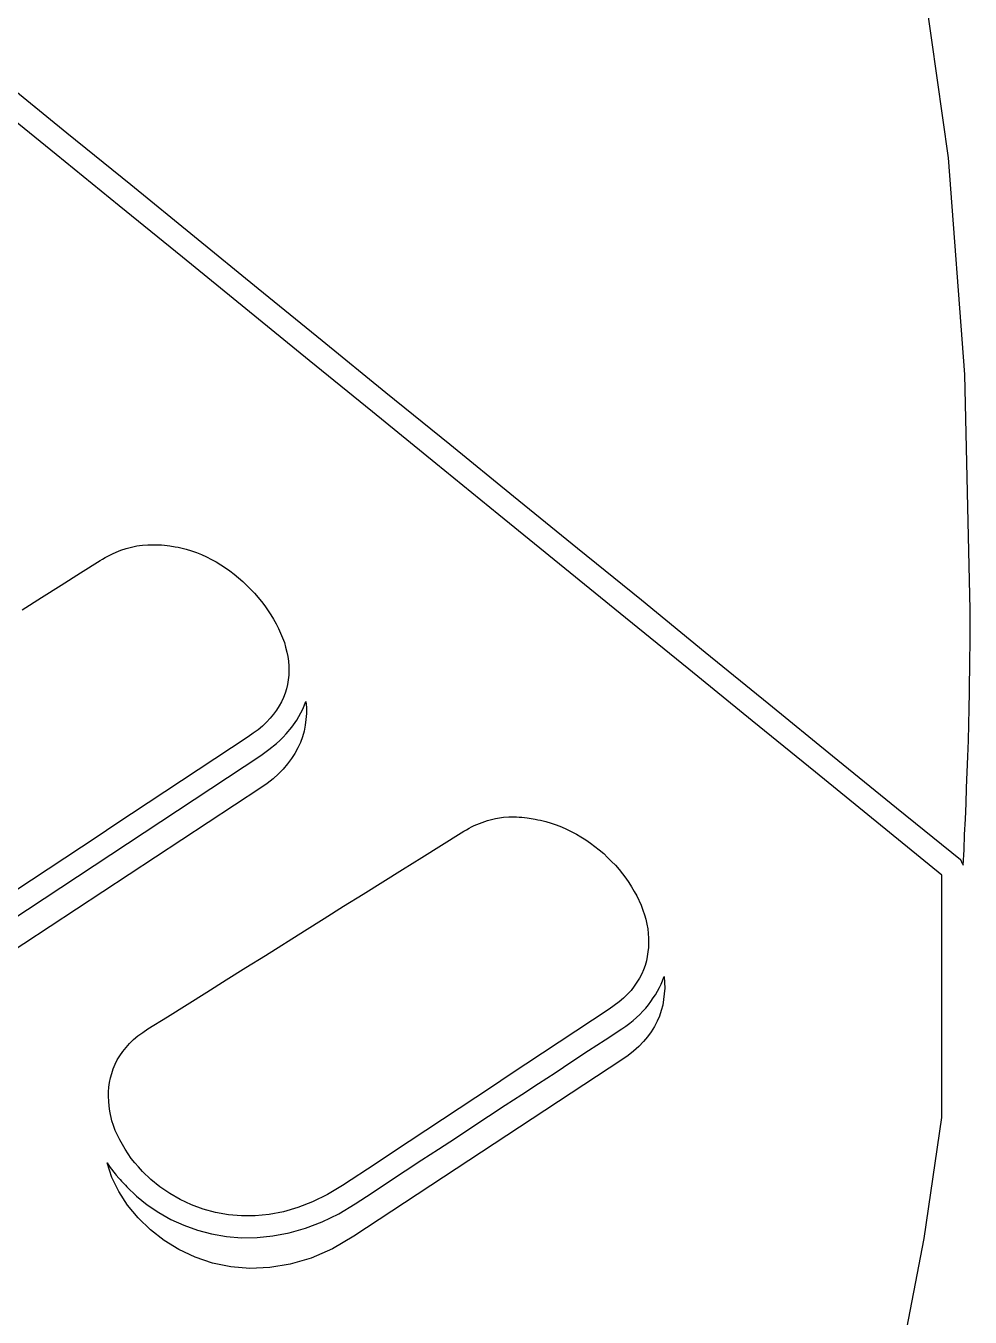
# Model space of a CAD drawing. Extents: x 0.089 to 0.978, y 0.089 to 0.978.
# Drawn here: x 0.7453 to 0.9778, y 0.3592 to 0.6772 of the extents above; entities that cross this region are included whole.
import ezdxf

# ---------------------------------------------------------------- set-up
doc = ezdxf.new("R2010")
doc.units = 0
doc.layers.get('0').update_dxf_attribs({"linetype": 'CONTINUOUS'})

msp = doc.modelspace()

# ---------------------------------------------------------------- linework, layer by layer
at = {"color": 0}
for p, q in [((0.972439, 0.644694), (0.965549, 0.693522)), ((0.739692, 0.663628), (0.755371, 0.650825)), ((0.752713, 0.645508), (0.737088, 0.658149)), ((0.755371, 0.650825), (0.771104, 0.638075)), ((0.768283, 0.632813), (0.752713, 0.645508)), ((0.976454, 0.591362), (0.972439, 0.644694)), ((0.771104, 0.638075), (0.786783, 0.625271)), ((0.783854, 0.620171), (0.768283, 0.632813)), ((0.786783, 0.625271), (0.802517, 0.612468)), ((0.814996, 0.594781), (0.783854, 0.620171)), ((0.802517, 0.612468), (0.818251, 0.599718)), ((0.818251, 0.599718), (0.833931, 0.586914)), ((0.830621, 0.58214), (0.814996, 0.594781)), ((0.977756, 0.533365), (0.976454, 0.591362)), ((0.833931, 0.586914), (0.849664, 0.574164)), ((0.846192, 0.569444), (0.830621, 0.58214)), ((0.849664, 0.574164), (0.865343, 0.561361)), ((0.861763, 0.556803), (0.846192, 0.569444)), ((0.865343, 0.561361), (0.881076, 0.548557)), ((0.892904, 0.531412), (0.861763, 0.556803)), ((0.764811, 0.546278), (0.766764, 0.547254)), ((0.766764, 0.547254), (0.768067, 0.547797)), ((0.768067, 0.547797), (0.768664, 0.548068)), ((0.768664, 0.548068), (0.769965, 0.548503)), ((0.769965, 0.548503), (0.770671, 0.548665)), ((0.770671, 0.548665), (0.772624, 0.549154)), ((0.772624, 0.549154), (0.773275, 0.549208)), ((0.773275, 0.549208), (0.773981, 0.549317)), ((0.773981, 0.549317), (0.775282, 0.549425)), ((0.775282, 0.549425), (0.778049, 0.549425)), ((0.778049, 0.549425), (0.7787, 0.549371)), ((0.7787, 0.549371), (0.779406, 0.549317)), ((0.779406, 0.549317), (0.780057, 0.549208)), ((0.780057, 0.549208), (0.780761, 0.5491)), ((0.780761, 0.5491), (0.782064, 0.548882)), ((0.782064, 0.548882), (0.782769, 0.548774)), ((0.782769, 0.548774), (0.784722, 0.548286)), ((0.784722, 0.548286), (0.786025, 0.547906)), ((0.786025, 0.547906), (0.787272, 0.547472)), ((0.787272, 0.547472), (0.788519, 0.546983)), ((0.788519, 0.546983), (0.789768, 0.546442)), ((0.881076, 0.548557), (0.89681, 0.535807)), ((0.758735, 0.542481), (0.763564, 0.545518)), ((0.763564, 0.545518), (0.76416, 0.545899)), ((0.76416, 0.545899), (0.764811, 0.546278)), ((0.789768, 0.546442), (0.790961, 0.54579)), ((0.790961, 0.54579), (0.792156, 0.545193)), ((0.792156, 0.545193), (0.793294, 0.544487)), ((0.793294, 0.544487), (0.794433, 0.543728)), ((0.794433, 0.543728), (0.795518, 0.542969)), ((0.753961, 0.539442), (0.758735, 0.542481)), ((0.795518, 0.542969), (0.796604, 0.542156)), ((0.796604, 0.542156), (0.797635, 0.541287)), ((0.797635, 0.541287), (0.798665, 0.540364)), ((0.749132, 0.536458), (0.753961, 0.539442)), ((0.798665, 0.540364), (0.799642, 0.539442)), ((0.799642, 0.539442), (0.800618, 0.538465)), ((0.800618, 0.538465), (0.80154, 0.537489)), ((0.80154, 0.537489), (0.803276, 0.535428)), ((0.744358, 0.533419), (0.749132, 0.536458)), ((0.803276, 0.535428), (0.80409, 0.534343)), ((0.80409, 0.534343), (0.80561, 0.532172)), ((0.89681, 0.535807), (0.912489, 0.523003)), ((0.80561, 0.532172), (0.806261, 0.531088)), ((0.806261, 0.531088), (0.806912, 0.529947)), ((0.908529, 0.518772), (0.892904, 0.531412)), ((0.977756, 0.525174), (0.977756, 0.533365)), ((0.806912, 0.529947), (0.807508, 0.528808)), ((0.807508, 0.528808), (0.807997, 0.527669)), ((0.807997, 0.527669), (0.808485, 0.526475)), ((0.808485, 0.526475), (0.808919, 0.525336)), ((0.808919, 0.525336), (0.809244, 0.524197)), ((0.977701, 0.521104), (0.977756, 0.525174)), ((0.809244, 0.524197), (0.809571, 0.523003)), ((0.809571, 0.523003), (0.809787, 0.521864)), ((0.809787, 0.521864), (0.80995, 0.520725)), ((0.912489, 0.523003), (0.928222, 0.510254)), ((0.80995, 0.520725), (0.810058, 0.519531)), ((0.810058, 0.518392), (0.810004, 0.517307)), ((0.810058, 0.519531), (0.810058, 0.518392)), ((0.9241, 0.506076), (0.908529, 0.518772)), ((0.977593, 0.513075), (0.977701, 0.521104)), ((0.809896, 0.516168), (0.809733, 0.515028)), ((0.810004, 0.517307), (0.809896, 0.516168)), ((0.809136, 0.512858), (0.808703, 0.511828)), ((0.809461, 0.513943), (0.809136, 0.512858)), ((0.809733, 0.515028), (0.809461, 0.513943)), ((0.977485, 0.509114), (0.977593, 0.513075)), ((0.807021, 0.508681), (0.806261, 0.507704)), ((0.807671, 0.509711), (0.807021, 0.508681)), ((0.808214, 0.510742), (0.807671, 0.509711)), ((0.808703, 0.511828), (0.808214, 0.510742)), ((0.8125, 0.507107), (0.813476, 0.508951)), ((0.813476, 0.508951), (0.814236, 0.510796)), ((0.814236, 0.510796), (0.814344, 0.509332)), ((0.814344, 0.509332), (0.814344, 0.507867)), ((0.928222, 0.510254), (0.943901, 0.49745)), ((0.977431, 0.505154), (0.977485, 0.509114)), ((0.804525, 0.505751), (0.803549, 0.504775)), ((0.805447, 0.506728), (0.804525, 0.505751)), ((0.806261, 0.507704), (0.805447, 0.506728)), ((0.810764, 0.504503), (0.811957, 0.506239)), ((0.811957, 0.506239), (0.8125, 0.507107)), ((0.814236, 0.506401), (0.814074, 0.504992)), ((0.814344, 0.507867), (0.814236, 0.506401)), ((0.939669, 0.493435), (0.9241, 0.506076)), ((0.801269, 0.502983), (0.800022, 0.502115)), ((0.802463, 0.503851), (0.801269, 0.502983)), ((0.803549, 0.504775), (0.802463, 0.503851)), ((0.808594, 0.502061), (0.809353, 0.502875)), ((0.809353, 0.502875), (0.810764, 0.504503)), ((0.813803, 0.503526), (0.813368, 0.502115)), ((0.814074, 0.504992), (0.813803, 0.503526)), ((0.977322, 0.501193), (0.977431, 0.505154)), ((0.800022, 0.502115), (0.791775, 0.49669)), ((0.805122, 0.498969), (0.806967, 0.500489)), ((0.806967, 0.500489), (0.807781, 0.501247)), ((0.807781, 0.501247), (0.808594, 0.502061)), ((0.812229, 0.499403), (0.811524, 0.498047)), ((0.812879, 0.50076), (0.812229, 0.499403)), ((0.813368, 0.502115), (0.812879, 0.50076)), ((0.977214, 0.497287), (0.977322, 0.501193)), ((0.791775, 0.49669), (0.787706, 0.493978)), ((0.799044, 0.494846), (0.803114, 0.497558)), ((0.803114, 0.497558), (0.804144, 0.498264)), ((0.804144, 0.498264), (0.805122, 0.498969)), ((0.810656, 0.496744), (0.809733, 0.495443)), ((0.811524, 0.498047), (0.810656, 0.496744)), ((0.943901, 0.49745), (0.959636, 0.484646)), ((0.977051, 0.493435), (0.977214, 0.497287)), ((0.787706, 0.493978), (0.783583, 0.491265)), ((0.790799, 0.489421), (0.799044, 0.494846)), ((0.807454, 0.493001), (0.806153, 0.491808)), ((0.808649, 0.494194), (0.807454, 0.493001)), ((0.809733, 0.495443), (0.808649, 0.494194)), ((0.970811, 0.468044), (0.939669, 0.493435)), ((0.976887, 0.489529), (0.977051, 0.493435)), ((0.783583, 0.491265), (0.779514, 0.488553)), ((0.804688, 0.490668), (0.803114, 0.489583)), ((0.806153, 0.491808), (0.804688, 0.490668)), ((0.803114, 0.489583), (0.737142, 0.446181)), ((0.779514, 0.488553), (0.771267, 0.483128)), ((0.782607, 0.483996), (0.786729, 0.486708)), ((0.786729, 0.486708), (0.790799, 0.489421)), ((0.976779, 0.485732), (0.976887, 0.489529)), ((0.778537, 0.481282), (0.782607, 0.483996)), ((0.959636, 0.484646), (0.975369, 0.471897)), ((0.976617, 0.481879), (0.976779, 0.485732)), ((0.767199, 0.480414), (0.763075, 0.477701)), ((0.771267, 0.483128), (0.767199, 0.480414)), ((0.77029, 0.475857), (0.778537, 0.481282)), ((0.855035, 0.479926), (0.855632, 0.480251)), ((0.855632, 0.480251), (0.857585, 0.481065)), ((0.857585, 0.481065), (0.85829, 0.481282)), ((0.85829, 0.481282), (0.858942, 0.4815)), ((0.858942, 0.4815), (0.860894, 0.481987)), ((0.860894, 0.481987), (0.862847, 0.482314)), ((0.862847, 0.482314), (0.86415, 0.482422)), ((0.86415, 0.482422), (0.866103, 0.482422)), ((0.866103, 0.482422), (0.866753, 0.482368)), ((0.866753, 0.482368), (0.867404, 0.482368)), ((0.867404, 0.482368), (0.868056, 0.48226)), ((0.868056, 0.48226), (0.868707, 0.482206)), ((0.868707, 0.482206), (0.87066, 0.481879)), ((0.87066, 0.481879), (0.871311, 0.481717)), ((0.871311, 0.481717), (0.871961, 0.481608)), ((0.871961, 0.481608), (0.873264, 0.481282)), ((0.873264, 0.481282), (0.874567, 0.480903)), ((0.874567, 0.480903), (0.875814, 0.480469)), ((0.875814, 0.480469), (0.877115, 0.479926)), ((0.9764, 0.478082), (0.976617, 0.481879)), ((0.763075, 0.477701), (0.759006, 0.474989)), ((0.847601, 0.475478), (0.852431, 0.478461)), ((0.852431, 0.478461), (0.853082, 0.478896)), ((0.853082, 0.478896), (0.853733, 0.479221)), ((0.853733, 0.479221), (0.854383, 0.4796)), ((0.854383, 0.4796), (0.855035, 0.479926)), ((0.877115, 0.479926), (0.878364, 0.479383)), ((0.878364, 0.479383), (0.879557, 0.478787)), ((0.879557, 0.478787), (0.880806, 0.478136)), ((0.880806, 0.478136), (0.881944, 0.477485)), ((0.881944, 0.477485), (0.883137, 0.476725)), ((0.976238, 0.474283), (0.9764, 0.478082)), ((0.759006, 0.474989), (0.75076, 0.469564)), ((0.766222, 0.473144), (0.77029, 0.475857)), ((0.842774, 0.472439), (0.847601, 0.475478)), ((0.883137, 0.476725), (0.884278, 0.475965)), ((0.884278, 0.475965), (0.885363, 0.475097)), ((0.885363, 0.475097), (0.886447, 0.474283)), ((0.886447, 0.474283), (0.887532, 0.473361)), ((0.976019, 0.470486), (0.976238, 0.474283)), ((0.762099, 0.470432), (0.766222, 0.473144)), ((0.837999, 0.469456), (0.842774, 0.472439)), ((0.887532, 0.473361), (0.88851, 0.472439)), ((0.88851, 0.472439), (0.889486, 0.471463)), ((0.889486, 0.471463), (0.890408, 0.470486)), ((0.975369, 0.471897), (0.975369, 0.471789)), ((0.975369, 0.471789), (0.975424, 0.471733)), ((0.975424, 0.471733), (0.975532, 0.471517)), ((0.975532, 0.471517), (0.975586, 0.471463)), ((0.975586, 0.471463), (0.975586, 0.471354)), ((0.975586, 0.471354), (0.97564, 0.4713)), ((0.97564, 0.4713), (0.975749, 0.471083)), ((0.975749, 0.471083), (0.975803, 0.471029)), ((0.975803, 0.471029), (0.975803, 0.470919)), ((0.975803, 0.470919), (0.975857, 0.470865)), ((0.975857, 0.470865), (0.975965, 0.470649)), ((0.975965, 0.470649), (0.976019, 0.470594)), ((0.976019, 0.470594), (0.976019, 0.470486)), ((0.75076, 0.469564), (0.74669, 0.466851)), ((0.749783, 0.462294), (0.758029, 0.467719)), ((0.758029, 0.467719), (0.762099, 0.470432)), ((0.828342, 0.463379), (0.837999, 0.469456)), ((0.890408, 0.470486), (0.891331, 0.469456)), ((0.891331, 0.469456), (0.892144, 0.468425)), ((0.892144, 0.468425), (0.892958, 0.467339)), ((0.970811, 0.408365), (0.970811, 0.468044)), ((0.74669, 0.466851), (0.742567, 0.464139)), ((0.892958, 0.467339), (0.893718, 0.466254)), ((0.893718, 0.466254), (0.894422, 0.465169)), ((0.894422, 0.465169), (0.895074, 0.464031)), ((0.745714, 0.459581), (0.749783, 0.462294)), ((0.823514, 0.460394), (0.828342, 0.463379)), ((0.895074, 0.464031), (0.895671, 0.462944)), ((0.895671, 0.462944), (0.896756, 0.460667)), ((0.74159, 0.456868), (0.745714, 0.459581)), ((0.818685, 0.457357), (0.823514, 0.460394)), ((0.896756, 0.460667), (0.89719, 0.459472)), ((0.89719, 0.459472), (0.897569, 0.458333)), ((0.897569, 0.458333), (0.897894, 0.457194)), ((0.813911, 0.454372), (0.818685, 0.457357)), ((0.897894, 0.457194), (0.898167, 0.456)), ((0.898167, 0.456), (0.898383, 0.454861)), ((0.898383, 0.454861), (0.898492, 0.453668)), ((0.804253, 0.448296), (0.813911, 0.454372)), ((0.898492, 0.453668), (0.8986, 0.452528)), ((0.8986, 0.452528), (0.8986, 0.451389)), ((0.799425, 0.445313), (0.804253, 0.448296)), ((0.898438, 0.449164), (0.898275, 0.448025)), ((0.898546, 0.45025), (0.898438, 0.449164)), ((0.8986, 0.451389), (0.898546, 0.45025)), ((0.794596, 0.442275), (0.799425, 0.445313)), ((0.897732, 0.445856), (0.897353, 0.444769)), ((0.898058, 0.44694), (0.897732, 0.445856)), ((0.898275, 0.448025), (0.898058, 0.44694)), ((0.789822, 0.43929), (0.794596, 0.442275)), ((0.896376, 0.442708), (0.895725, 0.441678)), ((0.896918, 0.443739), (0.896376, 0.442708)), ((0.897353, 0.444769), (0.896918, 0.443739)), ((0.901693, 0.441243), (0.902453, 0.443088)), ((0.902453, 0.443088), (0.902507, 0.441624)), ((0.780165, 0.433214), (0.789822, 0.43929)), ((0.893392, 0.438747), (0.892415, 0.437771)), ((0.89426, 0.439669), (0.893392, 0.438747)), ((0.895019, 0.440701), (0.89426, 0.439669)), ((0.895725, 0.441678), (0.895019, 0.440701)), ((0.900282, 0.438639), (0.901258, 0.440375)), ((0.901258, 0.440375), (0.901693, 0.441243)), ((0.902453, 0.438857), (0.902289, 0.437446)), ((0.902561, 0.440212), (0.902453, 0.438857)), ((0.902507, 0.441624), (0.902561, 0.440212)), ((0.890136, 0.435981), (0.888889, 0.435058)), ((0.891331, 0.436849), (0.890136, 0.435981)), ((0.892415, 0.437771), (0.891331, 0.436849)), ((0.897894, 0.435331), (0.898546, 0.436143)), ((0.898546, 0.436143), (0.899143, 0.436957)), ((0.899143, 0.436957), (0.899739, 0.437825)), ((0.899739, 0.437825), (0.900282, 0.438639)), ((0.902072, 0.436089), (0.901693, 0.434733)), ((0.902289, 0.437446), (0.902072, 0.436089)), ((0.775336, 0.430231), (0.780165, 0.433214)), ((0.888889, 0.435058), (0.884765, 0.432346)), ((0.894803, 0.432292), (0.895617, 0.433051)), ((0.895617, 0.433051), (0.896431, 0.433757)), ((0.896431, 0.433757), (0.89719, 0.434571)), ((0.89719, 0.434571), (0.897894, 0.435331)), ((0.901258, 0.433376), (0.900663, 0.432075)), ((0.901693, 0.434733), (0.901258, 0.433376)), ((0.772894, 0.428494), (0.774089, 0.429363)), ((0.774089, 0.429363), (0.775336, 0.430231)), ((0.880697, 0.429633), (0.876574, 0.426921)), ((0.884765, 0.432346), (0.880697, 0.429633)), ((0.887912, 0.427517), (0.892036, 0.430231)), ((0.892036, 0.430231), (0.893012, 0.430881)), ((0.893012, 0.430881), (0.893935, 0.431586)), ((0.893935, 0.431586), (0.894803, 0.432292)), ((0.899251, 0.429525), (0.898329, 0.428276)), ((0.900011, 0.430772), (0.899251, 0.429525)), ((0.900663, 0.432075), (0.900011, 0.430772)), ((0.769965, 0.425618), (0.770833, 0.426594)), ((0.770833, 0.426594), (0.77181, 0.427572)), ((0.77181, 0.427572), (0.772894, 0.428494)), ((0.876574, 0.426921), (0.872504, 0.424208)), ((0.883789, 0.424858), (0.887912, 0.427517)), ((0.897353, 0.427083), (0.896212, 0.42589)), ((0.898329, 0.428276), (0.897353, 0.427083)), ((0.767794, 0.422581), (0.768446, 0.423611)), ((0.768446, 0.423611), (0.769151, 0.424642)), ((0.769151, 0.424642), (0.769965, 0.425618)), ((0.872504, 0.424208), (0.864258, 0.418782)), ((0.879719, 0.422146), (0.883789, 0.424858)), ((0.893554, 0.423665), (0.892036, 0.422581)), ((0.894911, 0.42475), (0.893554, 0.423665)), ((0.896212, 0.42589), (0.894911, 0.42475)), ((0.766439, 0.419271), (0.766818, 0.42041)), ((0.766818, 0.42041), (0.767253, 0.421496)), ((0.767253, 0.421496), (0.767794, 0.422581)), ((0.892036, 0.422581), (0.826064, 0.379178)), ((0.875597, 0.419433), (0.879719, 0.422146)), ((0.765733, 0.415853), (0.765896, 0.417046)), ((0.765896, 0.417046), (0.766114, 0.418132)), ((0.766114, 0.418132), (0.766439, 0.419271)), ((0.864258, 0.418782), (0.860189, 0.416069)), ((0.867404, 0.414063), (0.871528, 0.416775)), ((0.871528, 0.416775), (0.875597, 0.419433)), ((0.765625, 0.414714), (0.765733, 0.415853)), ((0.765625, 0.413574), (0.765625, 0.414714)), ((0.765679, 0.412381), (0.765625, 0.413574)), ((0.856065, 0.413357), (0.851997, 0.410644)), ((0.860189, 0.416069), (0.856065, 0.413357)), ((0.863281, 0.411404), (0.867404, 0.414063)), ((0.765788, 0.411187), (0.765679, 0.412381)), ((0.76595, 0.409993), (0.765788, 0.411187)), ((0.851997, 0.410644), (0.84375, 0.405219)), ((0.859213, 0.408692), (0.863281, 0.411404)), ((0.766493, 0.407607), (0.76595, 0.409993)), ((0.766872, 0.406412), (0.766493, 0.407607)), ((0.855089, 0.405979), (0.859213, 0.408692)), ((0.966471, 0.378581), (0.970811, 0.408365)), ((0.767307, 0.405219), (0.766872, 0.406412)), ((0.76785, 0.404081), (0.767307, 0.405219)), ((0.768392, 0.402886), (0.76785, 0.404081)), ((0.84375, 0.405219), (0.839681, 0.402507)), ((0.851019, 0.403321), (0.855089, 0.405979)), ((0.769694, 0.400608), (0.768392, 0.402886)), ((0.771213, 0.398329), (0.769694, 0.400608)), ((0.839681, 0.402507), (0.835558, 0.399794)), ((0.842774, 0.397949), (0.846897, 0.400608)), ((0.846897, 0.400608), (0.851019, 0.403321)), ((0.772081, 0.397244), (0.771213, 0.398329)), ((0.835558, 0.399794), (0.831489, 0.397081)), ((0.838704, 0.395236), (0.842774, 0.397949)), ((0.766493, 0.393664), (0.7653, 0.397244)), ((0.7653, 0.397244), (0.765517, 0.39681)), ((0.765517, 0.39681), (0.766058, 0.39605)), ((0.766058, 0.39605), (0.766385, 0.395671)), ((0.766385, 0.395671), (0.766928, 0.394911)), ((0.766928, 0.394911), (0.767253, 0.394531)), ((0.767253, 0.394531), (0.767524, 0.394206)), ((0.773003, 0.396213), (0.772081, 0.397244)), ((0.773981, 0.395128), (0.773003, 0.396213)), ((0.776042, 0.393175), (0.773981, 0.395128)), ((0.831489, 0.397081), (0.823242, 0.391656)), ((0.834581, 0.392524), (0.838704, 0.395236)), ((0.768175, 0.390192), (0.766493, 0.393664)), ((0.767524, 0.394206), (0.768175, 0.393446)), ((0.768175, 0.393446), (0.7685, 0.393121)), ((0.7685, 0.393121), (0.768826, 0.39274)), ((0.768826, 0.39274), (0.769151, 0.392415)), ((0.769151, 0.392415), (0.769476, 0.392036)), ((0.769476, 0.392036), (0.769803, 0.39171)), ((0.769803, 0.39171), (0.770128, 0.391331)), ((0.770128, 0.391331), (0.772515, 0.389051)), ((0.778267, 0.391331), (0.776042, 0.393175)), ((0.780707, 0.389649), (0.778267, 0.391331)), ((0.823242, 0.391656), (0.819553, 0.389432)), ((0.830513, 0.389865), (0.834581, 0.392524)), ((0.770344, 0.386828), (0.768175, 0.390192)), ((0.772515, 0.389051), (0.775174, 0.386936)), ((0.783311, 0.388183), (0.780707, 0.389649)), ((0.786079, 0.386882), (0.783311, 0.388183)), ((0.819553, 0.389432), (0.815864, 0.387642)), ((0.826389, 0.387153), (0.830513, 0.389865)), ((0.772949, 0.383681), (0.770344, 0.386828)), ((0.775174, 0.386936), (0.777994, 0.385038)), ((0.777994, 0.385038), (0.780979, 0.383301)), ((0.788954, 0.385796), (0.786079, 0.386882)), ((0.791992, 0.384983), (0.788954, 0.385796)), ((0.795139, 0.38444), (0.791992, 0.384983)), ((0.808703, 0.3852), (0.805176, 0.384494)), ((0.812229, 0.386231), (0.808703, 0.3852)), ((0.815864, 0.387642), (0.812229, 0.386231)), ((0.818197, 0.382704), (0.822319, 0.384711)), ((0.822319, 0.384711), (0.826389, 0.387153)), ((0.775933, 0.380751), (0.772949, 0.383681)), ((0.780979, 0.383301), (0.784179, 0.38189)), ((0.784179, 0.38189), (0.787543, 0.380697)), ((0.798394, 0.384169), (0.795139, 0.38444)), ((0.801704, 0.384169), (0.798394, 0.384169)), ((0.805176, 0.384494), (0.801704, 0.384169)), ((0.814128, 0.381131), (0.818197, 0.382704)), ((0.779297, 0.378147), (0.775933, 0.380751)), ((0.787543, 0.380697), (0.791015, 0.379719)), ((0.791015, 0.379719), (0.79465, 0.379124)), ((0.79465, 0.379124), (0.798394, 0.378797)), ((0.798394, 0.378797), (0.802192, 0.378851)), ((0.802192, 0.378851), (0.806099, 0.379232)), ((0.806099, 0.379232), (0.810112, 0.379992)), ((0.810112, 0.379992), (0.814128, 0.381131)), ((0.826064, 0.379178), (0.820747, 0.376085)), ((0.960992, 0.350478), (0.966471, 0.378581)), ((0.782986, 0.375868), (0.779297, 0.378147)), ((0.786947, 0.374024), (0.782986, 0.375868)), ((0.820747, 0.376085), (0.815539, 0.373807)), ((0.791233, 0.372558), (0.786947, 0.374024)), ((0.795736, 0.371636), (0.791233, 0.372558)), ((0.810385, 0.372288), (0.805339, 0.371474)), ((0.815539, 0.373807), (0.810385, 0.372288)), ((0.800456, 0.371257), (0.795736, 0.371636)), ((0.805339, 0.371474), (0.800456, 0.371257))]:
    msp.add_line(p, q, dxfattribs=at)

doc.saveas('drawing.dxf')
